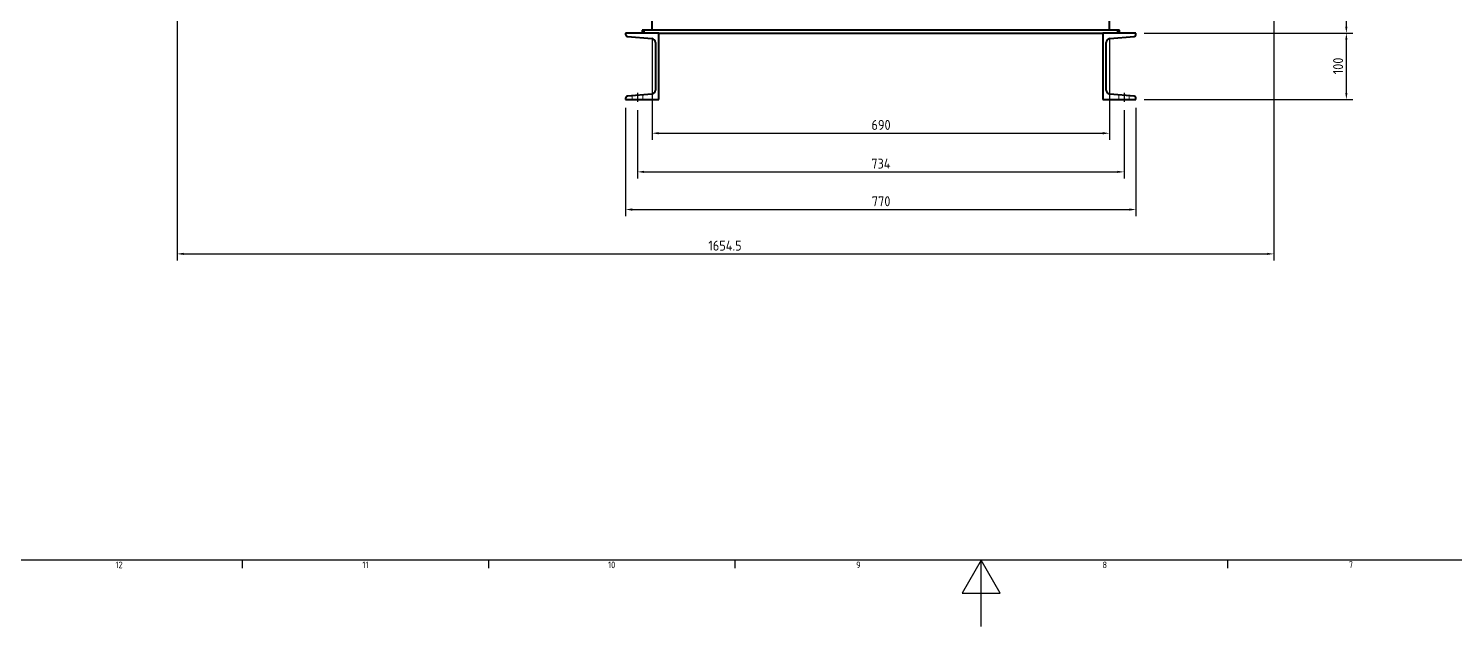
# Model space of a CAD drawing. Header units: millimetres. Extents: x 0 to 5945, y 0 to 4205.
# Drawn here: x 1535 to 3687, y 0 to 902 of the extents above; entities that cross this region are included whole.
import ezdxf

# ---------------------------------------------------------------- set-up
doc = ezdxf.new("R2010")
doc.units = ezdxf.units.MM
doc.header["$LTSCALE"] = 5
doc.linetypes.add('CHAIN', pattern=[0.3543, 0.2362, -0.0295, 0.0591, -0.0295])
doc.linetypes.add('DASHED', pattern=[0.2067, 0.1654, -0.0413])
doc.layers.get('0').update_dxf_attribs({"color": 3, "lineweight": 25})
for name, color, linetype, lineweight in [('가려진 것(ISO)', 2, 'DASHED', 18), ('가시적인 것(ISO)', 3, 'Continuous', 40), ('경계(ISO)', 7, 'Continuous', 25), ('중심선(ISO)', 1, 'Continuous', 25), ('치수(ISO)', 2, 'Continuous', 25)]:
    doc.layers.add(name, color=color, linetype=linetype, lineweight=lineweight)
doc.styles.add('문자 텍스트_PSTEK_POSCO', font='isocp.shx')
doc.styles.add('치수 텍스트_PSTEK_POSCO', font='isocp.shx')
doc.dimstyles.new('치수_PSTEK_POSCO', dxfattribs={"dimscale": 5, "dimtxt": 3, "dimasz": 2, "dimexe": 2, "dimexo": 2.5, "dimgap": 1, "dimtad": 1, "dimrnd": 1e-08, "dimdsep": 46, "dimtxsty": '치수 텍스트_PSTEK_POSCO', "dimcen": 0.09, "dimdle": 10, "dimclrd": 7, "dimclre": 7, "dimclrt": 2, "dimadec": 1, "dimazin": 2, "dimtfac": 1, "dimtmove": 0, "dimatfit": 3, "dimfxl": 0, "dimtolj": 1, "dimlwd": -1, "dimlwe": -1, "dimarcsym": 0})

# ---------------------------------------------------------------- blocks, each defined once
blk = doc.blocks.new('경계 Default Border')
at = {"layer": '경계(ISO)'}
for p, q in [((371.56, 20), (371.56, 17.6)), ((445.88, 20), (445.88, 17.6)), ((520.19, 20), (520.19, 17.6)), ((668.81, 20), (668.81, 17.6))]:
    blk.add_line(p, q, dxfattribs=at)
at = {"layer": '경계(ISO)', "flags": 128}
for points in [[(20, 20), (20, 821), (1169, 821), (1169, 20), (20, 20)], [(594.5, 0), (594.5, 20), (588.73, 10), (600.27, 10), (594.5, 20)]]:
    blk.add_lwpolyline(points, dxfattribs=at)
at = {"layer": '경계(ISO)', "color": 2, "char_height": 2, "attachment_point": 7, "style": '문자 텍스트_PSTEK_POSCO'}
for s, insert in [('12', (333.29, 17.58)), ('11', (407.82, 17.6)), ('10', (481.91, 17.58)), ('9', (556.77, 17.58)), ('8', (631.09, 17.58)), ('7', (705.4, 17.6))]:
    blk.add_mtext(s, dxfattribs=dict(at, insert=insert))
blk = doc.blocks.new('*D24')
at = {"layer": 'Defpoints', "color": 0, "transparency": 16777216}
for p in [(2454, 791.1), (3188, 791.1), (3188, 685.6)]:
    blk.add_point(p, dxfattribs=at)
at = {"layer": '치수(ISO)', "color": 7, "transparency": 16777216}
for p, q in [((2454, 778.6), (2454, 675.6)), ((3188, 778.6), (3188, 675.6)), ((2464, 685.6), (3178, 685.6))]:
    blk.add_line(p, q, dxfattribs=at)
for points in [[(2464, 687.3), (2464, 684), (2454, 685.6)], [(3178, 687.3), (3178, 684), (3188, 685.6)]]:
    blk.add_solid(points, dxfattribs=at)
at = {"layer": '치수(ISO)', "color": 2, "transparency": 16777216, "insert": (2806.7, 698.1), "char_height": 15, "attachment_point": 4, "style": '치수 텍스트_PSTEK_POSCO'}
blk.add_mtext('\\A1;734', dxfattribs=at)
blk = doc.blocks.new('*D25')
at = {"layer": 'Defpoints', "color": 0, "transparency": 16777216}
for p in [(2436, 794.8), (3206, 794.8), (3206, 628.8)]:
    blk.add_point(p, dxfattribs=at)
at = {"layer": '치수(ISO)', "color": 7, "transparency": 16777216}
for p, q in [((2436, 782.3), (2436, 618.8)), ((3206, 782.3), (3206, 618.8)), ((2446, 628.8), (3196, 628.8))]:
    blk.add_line(p, q, dxfattribs=at)
for points in [[(2446, 630.5), (2446, 627.1), (2436, 628.8)], [(3196, 630.5), (3196, 627.1), (3206, 628.8)]]:
    blk.add_solid(points, dxfattribs=at)
at = {"layer": '치수(ISO)', "color": 2, "transparency": 16777216, "insert": (2807.5, 641.3), "char_height": 15, "attachment_point": 4, "style": '치수 텍스트_PSTEK_POSCO'}
blk.add_mtext('\\A1;770', dxfattribs=at)
blk = doc.blocks.new('*D27')
at = {"layer": 'Defpoints', "color": 0, "transparency": 16777216}
for p in [(3385, 1428.8), (3523.4, 1428.8), (3206, 894.8)]:
    blk.add_point(p, dxfattribs=at)
at = {"layer": '치수(ISO)', "color": 7, "transparency": 16777216}
for p, q in [((3397.5, 1428.8), (3533.4, 1428.8)), ((3523.4, 904.8), (3523.4, 1418.8)), ((3218.5, 894.8), (3533.4, 894.8))]:
    blk.add_line(p, q, dxfattribs=at)
for points in [[(3521.7, 1418.8), (3525.1, 1418.8), (3523.4, 1428.8)], [(3521.7, 904.8), (3525.1, 904.8), (3523.4, 894.8)]]:
    blk.add_solid(points, dxfattribs=at)
at = {"layer": '치수(ISO)', "color": 2, "transparency": 16777216, "insert": (3510.9, 1045.1), "char_height": 15, "attachment_point": 4, "rotation": 90, "style": '치수 텍스트_PSTEK_POSCO'}
blk.add_mtext('\\A1;534', dxfattribs=at)
blk = doc.blocks.new('*D30')
at = {"layer": 'Defpoints', "color": 0, "transparency": 16777216}
for p in [(2476, 899.3), (3166, 899.3), (3166, 743.9)]:
    blk.add_point(p, dxfattribs=at)
at = {"layer": '치수(ISO)', "color": 7, "transparency": 16777216}
for p, q in [((2476, 886.8), (2476, 733.9)), ((3166, 886.8), (3166, 733.9)), ((2486, 743.9), (3156, 743.9))]:
    blk.add_line(p, q, dxfattribs=at)
for points in [[(2486, 745.6), (2486, 742.2), (2476, 743.9)], [(3156, 745.6), (3156, 742.2), (3166, 743.9)]]:
    blk.add_solid(points, dxfattribs=at)
at = {"layer": '치수(ISO)', "color": 2, "transparency": 16777216, "insert": (2807, 756.4), "char_height": 15, "attachment_point": 4, "style": '치수 텍스트_PSTEK_POSCO'}
blk.add_mtext('\\A1;690', dxfattribs=at)
blk = doc.blocks.new('*D31')
at = {"layer": 'Defpoints', "color": 0, "transparency": 16777216}
for p in [(3206, 894.8), (3523.4, 894.8), (3206, 794.8)]:
    blk.add_point(p, dxfattribs=at)
at = {"layer": '치수(ISO)', "color": 7, "transparency": 16777216}
for p, q in [((3218.5, 894.8), (3533.4, 894.8)), ((3523.4, 804.8), (3523.4, 884.8)), ((3218.5, 794.8), (3533.4, 794.8))]:
    blk.add_line(p, q, dxfattribs=at)
for points in [[(3521.7, 884.8), (3525.1, 884.8), (3523.4, 894.8)], [(3521.7, 804.8), (3525.1, 804.8), (3523.4, 794.8)]]:
    blk.add_solid(points, dxfattribs=at)
at = {"layer": '치수(ISO)', "color": 2, "transparency": 16777216, "insert": (3510.9, 832.8), "char_height": 15, "attachment_point": 4, "rotation": 90, "style": '치수 텍스트_PSTEK_POSCO'}
blk.add_mtext('\\A1;100', dxfattribs=at)
blk = doc.blocks.new('*D33')
at = {"layer": 'Defpoints', "color": 0, "transparency": 16777216}
for p in [(3414, 1686.8), (1759.5, 1105.8), (3414, 561.9)]:
    blk.add_point(p, dxfattribs=at)
at = {"layer": '치수(ISO)', "color": 7, "transparency": 16777216}
for p, q in [((3414, 1674.3), (3414, 551.9)), ((1759.5, 1093.3), (1759.5, 551.9)), ((1769.5, 561.9), (3404, 561.9))]:
    blk.add_line(p, q, dxfattribs=at)
for points in [[(1769.5, 563.6), (1769.5, 560.3), (1759.5, 561.9)], [(3404, 563.6), (3404, 560.3), (3414, 561.9)]]:
    blk.add_solid(points, dxfattribs=at)
at = {"layer": '치수(ISO)', "color": 2, "transparency": 16777216, "insert": (2560.9, 574.4), "char_height": 15, "attachment_point": 4, "style": '치수 텍스트_PSTEK_POSCO'}
blk.add_mtext('\\A1;1654.5', dxfattribs=at)

msp = doc.modelspace()

# ---------------------------------------------------------------- linework, layer by layer
at = {"layer": '가려진 것(ISO)', "ltscale": 2.142257}
for p, q in [((2445.9931, 800.4357), (2445.9931, 794.8118)), ((3195.9931, 800.4357), (3195.9931, 794.8118))]:
    msp.add_line(p, q, dxfattribs=at)
at = {"layer": '가려진 것(ISO)', "ltscale": 2.675503}
for p, q in [((2461.9931, 801.8355), (2461.9931, 794.8118)), ((3179.9931, 801.8355), (3179.9931, 794.8118))]:
    msp.add_line(p, q, dxfattribs=at)
at = {"layer": '가시적인 것(ISO)'}
for p, q in [((2475.9931, 899.3118), (2475.9931, 1549.8118)), ((3165.9931, 899.3118), (3165.9931, 1428.8118)), ((2435.9931, 894.8118), (2435.9931, 892.8118)), ((2485.9931, 894.8118), (2435.9931, 894.8118)), ((2438.7316, 889.8232), (2475.516, 886.605)), ((2463.9931, 899.3118), (2460.9931, 899.3118)), ((2460.9931, 899.3118), (2460.9931, 894.8118)), ((2463.9931, 894.8118), (2463.9931, 899.3118)), ((3177.9931, 899.3118), (2463.9931, 899.3118)), ((2485.9931, 894.8118), (3155.9931, 894.8118)), ((2485.9931, 794.8118), (2485.9931, 894.8118)), ((3155.9931, 894.8118), (3155.9931, 794.8118)), ((3205.9931, 894.8118), (3155.9931, 894.8118)), ((3166.4702, 886.605), (3203.2546, 889.8232)), ((3180.9931, 899.3118), (3177.9931, 899.3118)), ((3177.9931, 899.3118), (3177.9931, 894.8118)), ((3180.9931, 894.8118), (3180.9931, 899.3118)), ((3205.9931, 892.8118), (3205.9931, 894.8118)), ((2480.9931, 880.6278), (2480.9931, 808.9957)), ((3160.9931, 808.9957), (3160.9931, 880.6278)), ((2435.9931, 796.8118), (2435.9931, 794.8118)), ((2475.516, 803.0186), (2438.7316, 799.8004)), ((3203.2546, 799.8004), (3166.4702, 803.0186)), ((3205.9931, 794.8118), (3205.9931, 796.8118)), ((2435.9931, 794.8118), (2485.9931, 794.8118)), ((3155.9931, 794.8118), (3205.9931, 794.8118))]:
    msp.add_line(p, q, dxfattribs=at)
for centre, radius, start, end in [((2438.9931, 892.8118), 3, 180, 265), ((2474.9931, 880.6278), 6, 0, 85), ((3166.9931, 880.6278), 6, 95, 180), ((3202.9931, 892.8118), 3, 275, 0), ((2438.9931, 796.8118), 3, 95, 180), ((2474.9931, 808.9957), 6, 275, 0), ((3166.9931, 808.9957), 6, 180, 265), ((3202.9931, 796.8118), 3, 0, 85)]:
    msp.add_arc(centre, radius, start, end, dxfattribs=at)
at = {"layer": '중심선(ISO)', "linetype": 'CHAIN', "ltscale": 3.072119}
for p, q in [((2453.9931, 804.8856), (2453.9931, 791.0618)), ((3187.9931, 804.8856), (3187.9931, 791.0618))]:
    msp.add_line(p, q, dxfattribs=at)

# ---------------------------------------------------------------- block references
at = {"xscale": 5, "yscale": 5, "zscale": 5}
msp.add_blockref('경계 Default Border', (0, 0), dxfattribs=at)

# ---------------------------------------------------------------- dimensions: what is measured, and where the dimension line sits
at = {"layer": '치수(ISO)', "color": 7}
for base, p1, p2, picture, middle in [((3413.9931, 561.9392), (1759.4931, 1105.8118), (3413.9931, 1686.8118), '*D33', (2586.7431, 561.9392)), ((3165.9931, 743.909), (2475.9931, 899.3118), (3165.9931, 899.3118), '*D30', (2820.9931, 743.909))]:
    dim = msp.add_linear_dim(base=base, p1=p1, p2=p2, dimstyle='치수_PSTEK_POSCO', override={"dimdec": 2, "dimtp": 0, "dimtm": 0, "dimtdec": 2, "dimtofl": 0, "dimatfit": 1}, dxfattribs=at)
    dim.commit()
    dim.dimension.update_dxf_attribs({"geometry": picture, "text_midpoint": middle, "dimtype": 160})
for base, p1, p2, angle, picture, middle in [((3523.399, 1428.8118), (3205.9931, 894.8118), (3384.9931, 1428.8118), 90, '*D27', (3523.399, 1059.3118)), ((3523.399, 894.8118), (3205.9931, 794.8118), (3205.9931, 894.8118), 270, '*D31', (3523.399, 844.8118)), ((3205.9931, 628.8104), (2435.9931, 794.8118), (3205.9931, 794.8118), 180, '*D25', (2820.9931, 628.8104)), ((3187.9931, 685.6312), (2453.9931, 791.0618), (3187.9931, 791.0618), 180, '*D24', (2820.9931, 685.6312))]:
    dim = msp.add_linear_dim(base=base, p1=p1, p2=p2, angle=angle, dimstyle='치수_PSTEK_POSCO', override={"dimdec": 2, "dimtp": 0, "dimtm": 0, "dimtdec": 2, "dimtofl": 0, "dimatfit": 1}, dxfattribs=at)
    dim.commit()
    dim.dimension.update_dxf_attribs({"geometry": picture, "text_midpoint": middle, "dimtype": 160})

doc.saveas('drawing.dxf')
